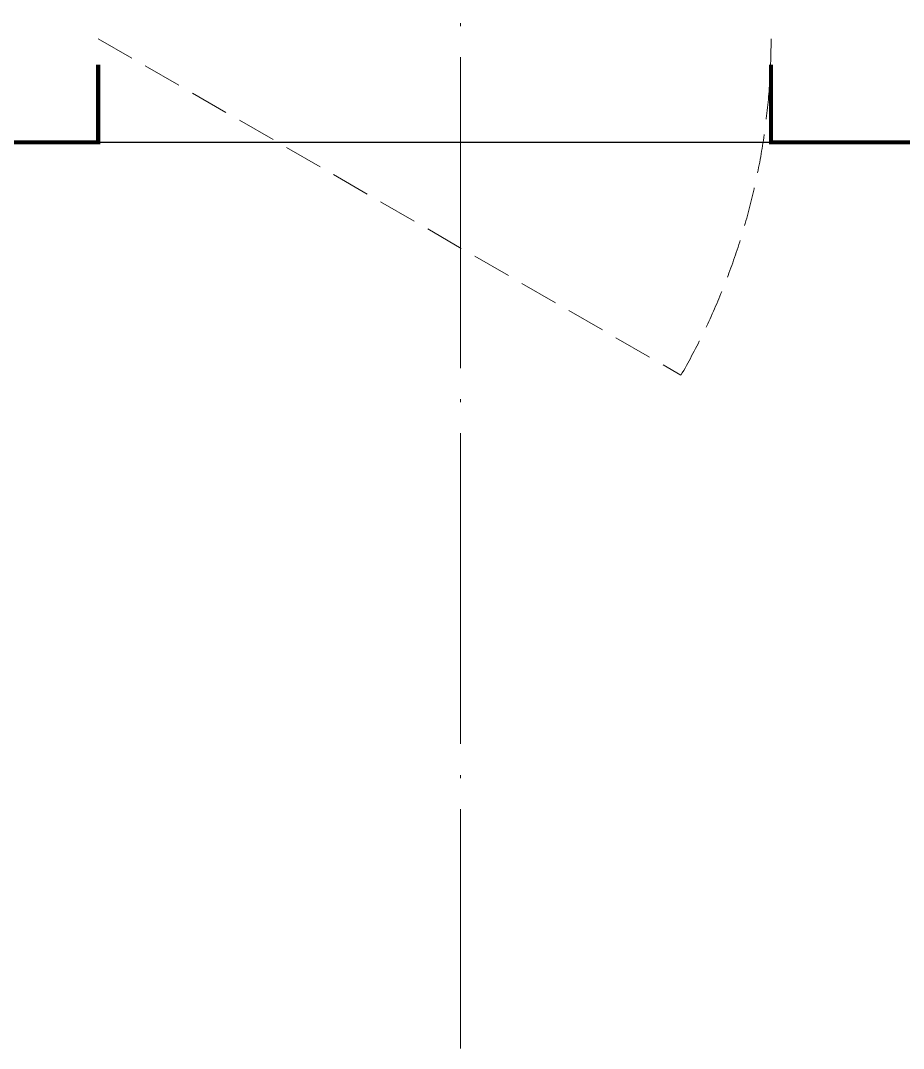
# Model space of a CAD drawing. Extents: x 27938 to 725830, y -209821 to 1628073.
# Drawn here: x 315567 to 317272, y 593949 to 595934 of the extents above; entities that cross this region are included whole.
import ezdxf

# ---------------------------------------------------------------- set-up
doc = ezdxf.new("R2010")
doc.units = 0
doc.header["$LTSCALE"] = 1000
doc.header["$MEASUREMENT"] = 0
doc.linetypes.add('DASH', pattern=[0.35, 0.25, -0.1])
doc.linetypes.add('DOTE', pattern=[2.42, 2, -0.2, 0.02, -0.2])
doc.layers.add('DOTE', color=19, linetype='DOTE', lineweight=9)
doc.layers.add('WINDOW', color=144, linetype='Continuous', lineweight=15)
doc.layers.add('看线', color=251, linetype='Continuous')

# ---------------------------------------------------------------- blocks, each defined once
blk = doc.blocks.new('GDGDGRDGDGDR')
at = {"layer": 'DOTE', "linetype": 'DOTE', "ltscale": 0.3}
blk.add_line((316416.6, 603848.8), (316416.6, 593948.8), dxfattribs=at)

msp = doc.modelspace()

# ---------------------------------------------------------------- linework, layer by layer
at = {"color": 30, "const_width": 8}
for points in [[(315716.6, 595848.8), (315716.6, 595698.8), (315416.6, 595698.8), (315416.6, 595848.8)], [(317316.6, 595848.8), (317316.6, 595698.8), (317016.6, 595698.8), (317016.6, 595848.8)]]:
    msp.add_lwpolyline(points, dxfattribs=at)
at = {"layer": 'WINDOW', "color": 250, "linetype": 'DASH', "ltscale": 0.3}
msp.add_lwpolyline([(315716.6, 595898.8), (316842.4, 595248.8, 0.131652), (317016.6, 595898.8)], format="xyb", dxfattribs=at)
at = {"layer": '看线', "color": 202, "ltscale": 0.5}
msp.add_lwpolyline([(315716.6, 595698.8), (317016.6, 595698.8)], dxfattribs=at)

# ---------------------------------------------------------------- block references
msp.add_blockref('GDGDGRDGDGDR', (0, 0))

doc.saveas('drawing.dxf')
